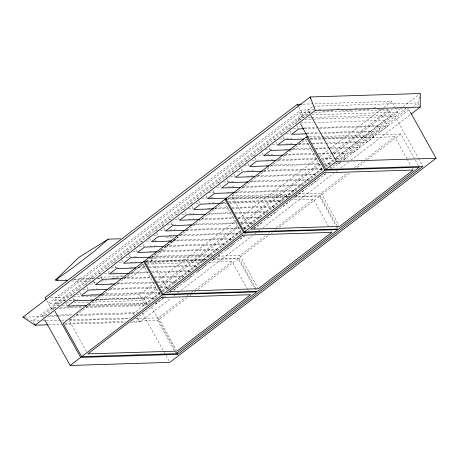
<?xml version="1.0" encoding="UTF-8"?>
<svg xmlns="http://www.w3.org/2000/svg" width="459" height="459" viewBox="0 0 459 459"><rect width="100%" height="100%" fill="white"/><g stroke="black" fill="none" stroke-linecap="round" stroke-linejoin="round"><path stroke-width="0.34" stroke-dasharray="2.29 1.72" d="M419.469 96.883L417.908 102.936L412.79 106.861M145.405 265.813L134.217 275.417L124.687 277.89M147.534 263.982L178.069 236.97L152.17 256.799M125.227 277.477L143.828 263.191M59.372 305.637L57.232 305.705L54.455 300.714L299.658 112.753L311.781 112.375M312.436 106.666L32.778 321.042L26.88 318.712M46.715 300.576L51.11 308.471L303.313 115.14L307.605 115.008M43.45 317.462L42.406 315.591L52.917 307.536L56.968 307.404M298.115 119.57L308.62 111.514L311.248 111.434L300.737 119.489L298.115 119.57L299.153 121.446M57.232 305.705L302.435 117.745L303.858 117.699M45.028 315.505L55.539 307.45M146.054 261.487L151.613 257.224M86.435 351.433L69.292 320.634L142.852 264.246L144.275 264.2M167.764 289.084L150.627 258.285L224.181 201.897L241.325 232.696M249.432 227.36L231.95 195.947L305.51 139.559L306.933 139.513M100.882 295.912L139.507 294.701L154.844 282.945M155.412 282.509L236.069 220.681M238.341 218.937L317.295 158.412M319.573 156.668L328.661 149.703M329.229 149.267L381.486 109.208M383.758 107.469L391.711 101.37L394.952 107.194L392.089 107.28M96.545 299.394L143.627 297.92L157.276 287.454M159.554 285.71L238.634 225.094M240.906 223.344L319.418 163.163M322.264 160.983L331.932 153.57M332.5 153.134L388.825 109.959L391.602 114.951L335.558 157.913L336.527 159.657M157.512 289.204L142.743 300.525L92.678 302.091M160.352 287.024L239.311 226.499M241.583 224.761L320.537 164.236M322.809 162.492L333.033 154.654M333.601 154.218L392.68 108.932M88.621 304.719L146.404 302.911L160.415 292.171M162.331 290.696L240.843 230.516M243.402 228.553L322.62 167.828M325.041 165.974L335.277 158.126M159.83 293.209L133.099 313.704L75.878 315.499M162.107 291.465L241.164 230.86M244.01 228.68L323.073 168.074M325.345 166.33L400.994 108.341M403.266 106.597L419.761 93.957M86.154 307.375L145.52 305.51L160.857 293.754M163.129 292.016L242.088 231.491M244.36 229.747L323.314 169.222M326.154 167.047L335.81 159.64M336.378 159.21L397.729 112.18L395.297 107.813M337.692 160.575L405.658 108.473M162.543 296.766L164.247 295.458M167.093 293.278L168.797 291.97M247.866 231.359L250.144 229.615M325.23 172.056L326.366 171.184M329.78 168.568L337.744 162.463M340.021 160.719L408.281 108.393L410.013 111.508M163.261 298.143L137.683 317.754L139.995 321.908L170.691 298.379M163.829 297.707L166.669 295.527M169.514 293.353L170.65 292.481M173.491 290.3L244.544 235.834M254.206 228.427L325.259 173.961M332.649 168.298L340.607 162.199M343.447 160.019L410.518 108.605M155.222 303.405L156.645 303.359L163.651 297.989L162.681 296.244M173.892 290.14L177.662 287.248M197.255 271.183L198.684 271.137L205.689 265.767L204.261 265.813M212.695 260.396L219.7 255.026L218.272 255.072M245.026 235.61L240.717 238.915L239.288 238.961M253.299 228.221L254.728 228.175L261.733 222.804L260.305 222.85M275.744 212.064L268.739 217.434L266.599 217.503M282.75 206.693L289.755 201.323M295.332 195.999L296.761 195.953L303.766 190.583L302.338 190.628M310.772 185.212L317.777 179.842M325.861 173.645L324.783 174.472L323.36 174.518M334.513 163.869L338.794 163.731L340.412 162.492M343.648 160.013L345.799 158.361L342.563 152.543L331.146 152.899M333.544 153.593L352.805 152.99L359.81 147.62L356.574 141.802L327.324 142.715M326.16 143.524L366.816 142.25L373.821 136.88L370.585 131.062L322.075 132.582M320.193 133.414L380.832 131.509L387.838 126.139L384.596 120.321L316.113 122.467M173.531 296.204L174.667 295.332M177.513 293.152L179.217 291.844M181.489 290.099L252.542 235.633M254.814 233.895L255.95 233.023M258.796 230.843L259.932 229.97M262.772 227.79L333.825 173.324M336.097 171.586L337.801 170.278M340.647 168.097L348.605 161.998M350.877 160.254L409.99 114.939M135.635 318.552L158.458 317.84L184.489 297.885M186.75 296.153L188.448 294.85M191.277 292.681L192.975 291.379M195.241 289.646L232.019 261.452L246.758 287.936M217.681 256.185L239.793 255.491L266.386 235.106M268.647 233.367L269.783 232.501M276.008 227.733L313.354 199.103L328.437 226.207M298.293 193.864L321.116 193.147L347.71 172.762M354.503 167.558L362.989 161.052M365.255 159.319L394.677 136.759L406.674 158.321M132.548 321.225L157.58 320.439L187.083 297.822M189.917 295.648L191.053 294.781M193.887 292.607L195.591 291.299M197.863 289.56L238.146 258.681L255.629 290.094M213.16 258.899L238.909 258.096L268.98 235.042M271.252 233.304L272.388 232.432M275.222 230.257L276.358 229.391M279.192 227.216L319.475 196.337L335.592 225.283M294.489 196.561L320.239 195.752L350.309 172.704M357.113 167.483L365.06 161.396M367.326 159.652L400.805 133.994L418.631 166.026M101.382 281.258L106.236 280.053M113.166 278.332L123.557 275.75L99.253 277.46M74.232 279.221L94.961 277.764M303.02 104.153L391.711 101.37M313.721 106.207L417.908 102.936L420.22 107.096M314.128 109.724L300.536 110.154L48.333 303.485L61.919 303.06M318.42 109.592L321.994 109.477M337.015 109.007L340.589 108.898M354.893 108.45L358.473 108.335M373.494 107.865L377.069 107.75M322.688 111.078L333.418 110.739M341.284 110.493L352.013 110.154M359.167 109.93L369.897 109.598M377.763 109.351L388.492 109.013M396.358 108.766L406.967 108.433M314.639 112.283L388.825 109.959M311.896 114.87L397.729 112.18M308.138 117.567L310.995 117.475M311.707 117.452L391.602 114.951M305.028 119.357L312.895 119.11M313.612 119.088L395.147 116.529L418.057 157.689M296.853 123.069L295.43 123.115L296.399 124.859M300.421 122.96L313.262 122.553M290.564 128.417L288.424 128.486L289.394 130.23M293.416 128.331L298.407 128.17M304.116 127.992L377.591 125.691L380.832 131.509M304.374 128.755L316.503 128.377M319.355 128.285L387.838 126.139M282.842 133.81L281.419 133.856L282.71 136.185M286.41 133.701L290.69 133.563M307.094 133.053L319.223 132.668M306.641 133.839L319.481 133.431M309.251 136.862L321.409 136.484M322.126 136.461L400.805 133.994M275.836 139.18L274.413 139.226L275.383 140.97M279.405 139.071L283.685 138.934M286.536 138.847L292.245 138.664M310.077 138.107L322.207 137.729M322.918 137.706L363.58 136.432L366.816 142.25M310.336 138.87L323.888 138.446M324.605 138.423L373.821 136.88M310.502 139.398L323.343 138.997M324.054 138.974L394.677 136.759M268.831 144.551L267.408 144.596L268.699 146.926M272.399 144.442L277.391 144.281M285.951 144.017L292.372 143.816M298.792 143.61L308.781 143.3M312.344 143.185L324.473 142.806M298.339 144.396L309.039 144.063M312.602 143.948L325.442 143.547M261.825 149.921L260.402 149.967L261.693 152.296M265.394 149.812L273.237 149.565M285.366 149.186L288.935 149.072M292.498 148.963L311.759 148.355M315.327 148.246L328.879 147.821M329.591 147.798L349.569 147.173L352.805 152.99M290.616 149.789L312.017 149.118M315.585 149.009L359.81 147.62M255.531 155.268L253.391 155.337L254.688 157.667M259.1 155.159L262.668 155.044M266.949 154.912L272.652 154.735M284.781 154.35L314.742 153.415M318.305 153.3L330.434 152.922M284.328 155.136L314.289 154.201M318.569 154.063L332.832 153.616M247.814 160.661L246.385 160.707L247.682 163.037M252.094 160.53L255.663 160.415M266.363 160.082L272.784 159.881M278.487 159.703L317.008 158.493M321.289 158.361L333.418 157.976M278.034 160.489L317.978 159.233M321.547 159.124L333.676 158.739M336.527 158.653L345.799 158.361M240.809 166.032L239.38 166.078L240.677 168.407M244.377 165.923L248.658 165.785M265.778 165.251L268.63 165.16M272.198 165.051L319.992 163.547M323.555 163.438L328.552 163.284L330.17 166.192M270.317 165.877L320.961 164.293M323.813 164.202L331.662 163.955M233.803 171.402L232.374 171.448L233.671 173.777M237.372 171.293L241.652 171.155M247.355 170.977L253.775 170.777M263.764 170.461L321.547 168.654L322.516 170.398M263.311 171.247L323.945 169.348M226.798 176.772L225.369 176.818L226.666 179.148M230.366 176.663L235.358 176.503M246.77 176.147L253.19 175.946M257.47 175.814L314.541 174.024L315.511 175.768M256.306 176.617L316.939 174.718M219.792 182.143L218.364 182.189L219.339 183.933M223.361 182.034L234.061 181.695M246.185 181.316L247.613 181.271M250.465 181.185L307.53 179.394L308.827 181.718M249.3 181.988L310.645 180.066M211.358 187.559L212.787 187.513M216.355 187.404L220.636 187.266M227.767 187.042L234.188 186.842M242.748 186.572L300.525 184.765L301.821 187.088M242.295 187.358L303.64 185.436M208.633 192.797L214.342 192.614M227.182 192.212L232.885 192.034M236.454 191.925L293.519 190.135L294.816 192.459M235.283 192.728L296.634 190.806M231.95 195.947L291.872 194.065M198.776 198.254L197.347 198.299L198.322 200.044M201.627 198.168L207.336 197.984M210.899 197.875L213.756 197.783M230.16 197.272L286.514 195.505L287.489 197.25M228.278 198.099L289.629 196.177M227.968 198.644L289.48 196.716M226.494 199.252L288.005 197.324M293.726 197.141L319.475 196.337M228.462 201.765L284.815 199.998M290.524 199.82L313.354 199.103M192.482 203.601L190.342 203.67L191.638 205.999M196.05 203.492L200.331 203.354M208.174 203.113L214.594 202.907M221.731 202.683L225.294 202.574M228.863 202.459L279.508 200.876L280.483 202.62M221.272 203.469L226.27 203.314M229.833 203.205L282.624 201.547M184.765 208.994L183.336 209.04L184.633 211.369M188.328 208.885L192.608 208.747M207.588 208.277L212.586 208.122M215.437 208.036L228.278 207.629M231.847 207.52L272.503 206.246L273.478 207.99M214.267 208.839L229.248 208.375M232.105 208.283L275.618 206.917M176.331 214.41L178.471 214.342M182.039 214.233L185.602 214.118M189.171 214.009L194.163 213.854M209.143 213.383L231.256 212.689M234.824 212.574L265.497 211.616L266.472 213.36M207.261 214.21L231.52 213.452M235.083 213.337L267.895 212.31M171.465 219.712L169.325 219.781L170.622 222.11M175.034 219.603L179.314 219.465M188.586 219.178L194.295 219M201.426 218.777L234.239 217.744M237.808 217.635L258.492 216.987L259.788 219.31M200.973 219.563L233.786 218.53M238.066 218.398L261.607 217.658M163.748 225.105L162.32 225.151L163.616 227.48M167.311 224.996L175.872 224.726M188.001 224.348L190.852 224.256M194.421 224.147L237.223 222.804M240.074 222.713L251.486 222.357L252.461 224.101M192.539 224.973L237.481 223.567M241.044 223.453L254.602 223.028M157.454 230.452L155.314 230.521L156.284 232.265M160.306 230.366L165.303 230.206M169.583 230.074L175.286 229.896M186.698 229.534L239.489 227.882M243.058 227.767L244.481 227.727L245.456 229.471M186.245 230.32L240.459 228.622M244.027 228.513L247.596 228.398M149.737 235.846L148.309 235.892L149.278 237.636M154.017 235.714L157.58 235.599M168.992 235.243L174.701 235.065M180.41 234.888L237.475 233.097L238.772 235.421M179.239 235.691L240.591 233.769M244.154 233.66L247.722 233.545M166.124 237.343L173.852 237.102M142.732 241.216L141.303 241.262L142.273 243.006M146.295 241.107L150.575 240.969M154.855 240.837L156.284 240.791M168.407 240.413L169.836 240.367M173.404 240.258L230.47 238.468L231.445 240.212M172.234 241.061L233.585 239.139M135.726 246.586L134.298 246.632L135.594 248.962M139.289 246.477L144.281 246.317M149.99 246.139L156.41 245.938M165.682 245.645L223.464 243.838L224.434 245.582M165.229 246.431L225.862 244.532M232.283 244.331L233.711 244.286L226.706 249.656L224.566 249.725M129.432 251.934L127.292 252.002L128.589 254.332M132.995 251.825L137.275 251.687M149.404 251.308L155.825 251.107M159.393 250.998L216.459 249.208L217.755 251.532M158.934 251.784L218.857 249.903M122.427 257.304L120.287 257.373L121.256 259.117M125.99 257.195L136.69 256.856M152.388 256.369L209.453 254.579L210.423 256.323M151.218 257.172L212.563 255.25M150.627 258.285L211.26 256.386M146.645 260.987L207.439 259.083M145.164 261.596L206.676 259.668M213.108 259.467L238.146 258.681M113.281 262.743L115.421 262.674M118.984 262.565L122.553 262.45M130.402 262.204L136.822 262.003M146.094 261.716L202.448 259.949L203.744 262.273M146.352 262.479L204.846 260.643M147.132 264.109L202.775 262.364M209.189 262.164L232.019 261.452M106.276 268.113L107.699 268.067M111.267 267.958L117.688 267.758M129.817 267.373L135.52 267.195M138.377 267.109L145.509 266.886M148.36 266.794L195.442 265.319L196.739 267.643M137.918 267.895L145.767 267.649M149.336 267.534L197.84 266.013M100.693 273.438L99.27 273.484L100.24 275.228M104.262 273.329L109.253 273.168M112.822 273.059L117.102 272.927M132.083 272.457L147.775 271.963M151.344 271.848L188.437 270.69L189.406 272.434M130.201 273.283L148.75 272.703M152.313 272.594L191.546 271.361M94.405 278.785L92.265 278.854L93.234 280.598M97.256 278.699L102.248 278.538M110.808 278.274L117.229 278.074M123.649 277.867L150.759 277.018M154.322 276.909L181.431 276.06L182.728 278.383M65.069 279.76L66.435 279.715M73.463 279.497L93.286 278.877M97.537 278.739L101.783 278.607M112.409 278.274L117.183 278.125M123.196 278.653L151.728 277.758M154.58 277.672L183.829 276.754M190.25 276.553L191.678 276.507L184.673 281.878L183.244 281.924M86.682 284.178L85.259 284.224L86.55 286.554M90.251 284.069L94.531 283.932M110.223 283.444L114.503 283.306M117.355 283.22L153.736 282.078M157.305 281.964L174.426 281.43L175.395 283.174M116.19 284.023L153.994 282.842M157.563 282.727L177.535 282.101M79.677 289.549L78.254 289.595L79.223 291.339M83.245 289.44L87.526 289.302M91.806 289.17L97.509 288.992M109.638 288.608L156.72 287.133M160.283 287.024L167.42 286.8L168.717 289.124M109.185 289.394L156.978 287.896M160.547 287.787L169.819 287.495M72.671 294.919L71.248 294.965L72.539 297.294M76.24 294.81L81.232 294.649M91.221 294.339L97.641 294.139M102.632 293.978L159.698 292.194M102.179 294.764L159.962 292.957M166.376 292.756L170.656 292.618M50.811 297.484L70.841 296.858M73.704 296.766L96.591 296.049M65.666 300.289L64.243 300.335L67.479 306.159M69.234 300.18L77.795 299.911M90.635 299.509L92.775 299.44M96.338 299.331L153.409 297.541L154.379 299.285M54.455 300.714L65.872 300.358M69.435 300.249L77.996 299.979M94.456 300.157L156.519 298.212M66.211 302.923L69.791 302.814M74.083 302.676L89.815 302.183M62.229 305.551L67.221 305.39M72.212 305.235L78.632 305.034M88.168 305.505L149.514 303.583M60.542 307.295L71.271 306.956M79.143 306.71L83.435 306.578M86.292 306.486L147.804 304.558M51.11 308.471L55.401 308.339M58.976 308.224L82.58 307.484M42.406 315.591L46.457 315.459M50.037 315.35L56.474 315.149M57.186 315.126L72.924 314.633M76.498 314.518L138.01 312.59M24.379 317.112L44.408 316.486M47.983 316.371L57.995 316.056M58.712 316.033L70.87 315.654M39.199 320.841L32.778 321.042L34.431 324.014M42.767 320.726L45.625 320.64M46.336 320.617L60.611 320.17M61.322 320.147L66.32 319.992M69.171 319.9L130.545 317.978M69.292 320.634L129.214 318.753M64.599 323.354L125.393 321.449M48.648 324.771L61.495 324.37M65.063 324.261L124.297 322.402M130.717 322.201L139.995 321.908L136.776 318.081M71.776 280.931L89.448 281.872M92.982 282.061L97.228 282.291M134.625 315.052L133.099 313.704L134.017 314.794M418.407 158.315L422.573 165.797M407.018 158.934L410.788 165.71M412.159 168.178L412.848 169.405M338.145 162.566L338.794 163.731M308.62 111.514L309.664 113.39M298.918 107.24L303.313 115.14M330.491 166.772L331.788 169.101M299.658 112.753L302.435 117.745M305.51 139.559L322.648 170.358M296.726 125.445L298.666 128.933M289.721 130.815L291.66 134.303M321.116 193.147L338.943 225.18M320.239 195.752L336.694 225.317M337.038 225.937L338.065 227.784M335.931 225.903L337.302 228.364M283.037 136.765L284.655 139.674M330.836 230.516L331.524 231.749M275.704 141.556L277.649 145.044M296.112 194.788L296.761 195.953M269.026 147.505L270.644 150.414M262.02 152.876L263.638 155.785M255.015 158.246L256.633 161.155M248.009 163.616L249.627 166.525M241.004 168.987L242.622 171.895M233.998 174.357L235.616 177.266M254.079 227.01L254.728 228.175M226.993 179.727L228.611 182.636M219.66 184.518L221.605 188.006M212.982 190.468L214.6 193.377M239.793 255.491L257.619 287.523M205.976 195.838L207.594 198.747M238.909 258.096L256.736 290.122M198.644 200.629L200.589 204.117M247.103 288.55L248.474 291.017M191.96 206.579L193.583 209.488M184.954 211.949L186.578 214.858M177.949 217.319L179.572 220.228M198.036 269.972L198.684 271.137M170.943 222.69L172.567 225.604M163.938 228.06L165.561 230.975M156.611 232.851L158.556 236.345M149.605 238.221L151.55 241.715M142.6 243.591L144.545 247.085M135.916 249.541L137.539 252.456M142.852 264.246L159.99 295.045M155.997 302.194L156.645 303.359M128.91 254.911L130.534 257.826M158.458 317.84L176.285 349.867M151.338 306.985L175.292 350.016M157.58 320.439L174.38 350.624M174.718 351.238L175.751 353.086M143.627 297.92L146.404 302.911M121.583 259.702L123.523 263.196M139.507 294.701L145.52 305.51M142.41 313.09L163.932 351.755M164.282 352.374L165.67 354.87M166.015 355.495L169.836 362.358M114.899 265.652L116.517 268.567M107.894 271.022L109.512 273.937M100.567 275.813L102.506 279.307M93.561 281.183L95.501 284.678M86.877 287.133L88.495 290.048M79.545 291.924L81.49 295.418M72.866 297.874L74.484 300.788M52.917 307.536L53.955 309.406"/><path stroke-width="0.69" d="M411.126 114.067L420.22 107.096L420.329 93.521L310.181 96.975L22.95 317.158L35.091 325.201L47.937 324.794M120.516 238.772L108.192 239.162L93.825 251.67L73.251 267.442L55.516 280.059L67.536 280.701M301.586 104.199L297.294 104.331L45.091 297.661L46.066 299.411M420.22 107.096L315.322 110.384L35.091 325.201L34.431 324.014M145.164 261.596L143.73 261.641L63.164 323.4L81.679 356.66L176.09 353.7L256.656 291.941L162.245 294.902L81.679 356.66M226.494 199.252L225.065 199.298L144.499 261.056L163.014 294.317L257.424 291.356L337.99 229.598L243.58 232.558L163.014 294.317M308.534 136.885L306.388 136.954L225.822 198.713L244.337 231.973L338.748 229.012L419.314 167.254L324.903 170.214L244.337 231.973M44.839 319.952L70.175 365.479L80.686 357.423L177.719 354.382L422.917 166.422L325.884 169.463L300.542 123.936M325.884 169.463L336.39 161.407L436.05 158.286L410.363 112.134M436.05 158.286L169.836 362.358L70.175 365.479M108.192 239.162L78.793 257.384L55.516 280.059L58.247 279.973M303.663 128.778L298.666 128.933L291.66 134.303L306.641 133.839M303.915 139.071L284.655 139.674L277.649 145.044L296.91 144.442M290.616 149.789L270.644 150.414L263.638 155.785L282.899 155.182M275.893 160.552L256.633 161.155L249.627 166.525L268.888 165.923M262.594 171.27L242.622 171.895L235.616 177.266L254.877 176.663M247.871 182.034L228.611 182.636L221.605 188.006L240.866 187.404M234.572 192.751L214.6 193.377L207.594 198.747L226.855 198.145M220.561 203.492L200.589 204.117L193.583 209.488L213.555 208.862M205.839 214.255L186.578 214.858L179.572 220.228L199.545 219.603M191.828 224.996L172.567 225.604L165.561 230.975L185.534 230.343M177.817 235.737L158.556 236.345L151.55 241.715L171.523 241.084M163.8 246.477L144.545 247.085L137.539 252.456L156.794 251.848M150.506 257.195L130.534 257.826L123.523 263.196L142.783 262.588M135.778 267.958L116.517 268.567L109.512 273.937L129.49 273.306M122.484 278.676L102.506 279.307L95.501 284.678L114.761 284.069M107.756 289.44L88.495 290.048L81.49 295.418L101.462 294.787M93.745 300.18L74.484 300.788L67.479 306.159L86.74 305.551M22.95 317.158L24.258 317.674M310.703 115.261L336.39 161.407M297.294 104.331L298.27 106.081M306.388 136.954L324.903 170.214M225.065 199.298L243.58 232.558M143.73 261.641L162.245 294.902M176.681 352.512L177.719 354.382M55 311.277L80.686 357.423M315.322 110.384L310.181 96.975L310.588 98.295M161.367 297.507L87.807 353.895L176.973 351.101L250.534 294.712L161.367 297.507M242.696 235.163L169.136 291.551L258.302 288.751L331.863 232.363L242.696 235.163M324.02 172.819L250.465 229.207L339.631 226.413L413.192 170.025L324.02 172.819"/></g></svg>
